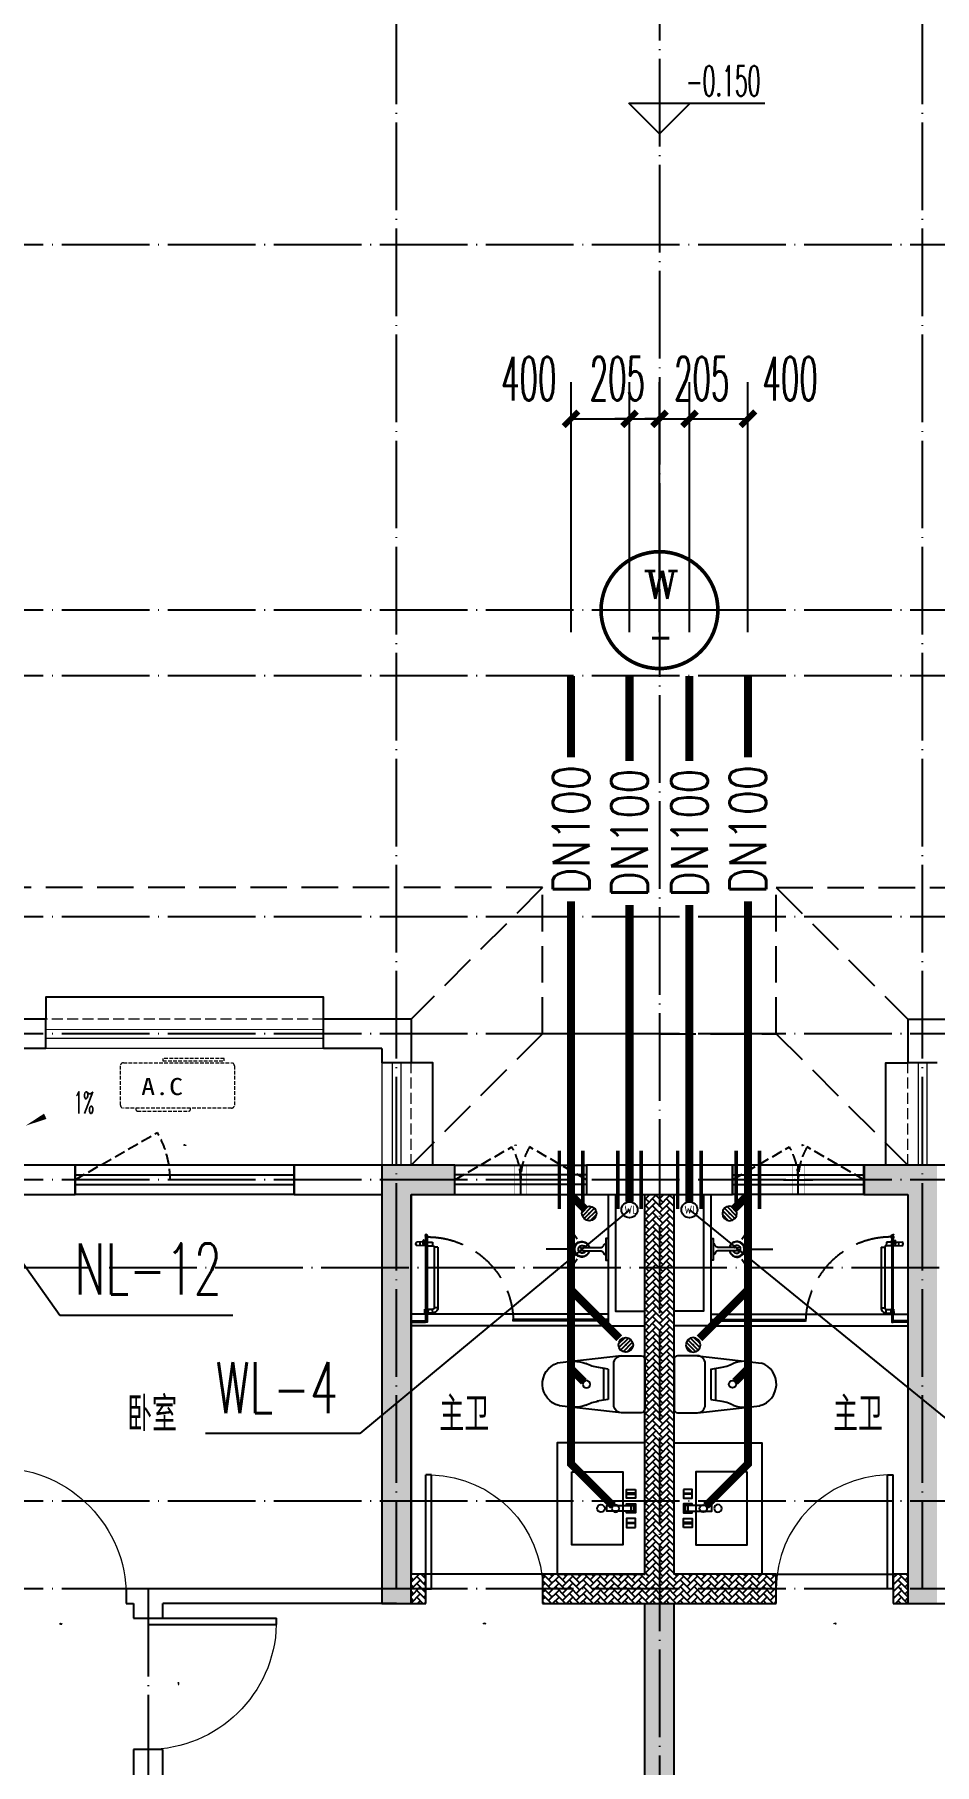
# Model space of a CAD drawing. Extents: x 27938 to 1507990, y 110129 to 923079.
# Drawn here: x 848639 to 854799, y 677755 to 689597 of the extents above; entities that cross this region are included whole.
import ezdxf
from ezdxf.enums import TextEntityAlignment as Align

# ---------------------------------------------------------------- set-up
doc = ezdxf.new("R2010")
doc.units = 0
doc.header["$LTSCALE"] = 1000
doc.header["$MEASUREMENT"] = 0
doc.linetypes.add('DASH', pattern=[0.35, 0.25, -0.1])
doc.linetypes.add('DOTE', pattern=[2.42, 2, -0.2, 0.02, -0.2])
for name, color, linetype in [('COLUMN', 9, 'Continuous'), ('DIM_ELEV', 3, 'Continuous'), ('DIM_凝结', 150, 'Continuous'), ('DIM_污水', 2, 'Continuous'), ('DOTE', 1, 'Continuous'), ('EQUIP_污水', 7, 'Continuous'), ('IP-bath&kitchen-JOHNSON', 4, 'Continuous'), ('LVTRY', 6, 'Continuous'), ('P-bath&kitchen-JOHNSON', 4, 'Continuous'), ('PIPE-污水', 2, 'W'), ('PUB_HATCH', 8, 'Continuous'), ('PUB_TEXT', 4, 'Continuous'), ('TEXT_污水', 7, 'Continuous'), ('TWT_DIM', 3, 'Continuous'), ('VPIPE-中水', 122, 'Continuous'), ('VPIPE-污水', 2, 'W'), ('WALL', 9, 'Continuous'), ('WINDOW', 4, 'Continuous'), ('WINDOW_TEXT', 7, 'Continuous'), ('保温', 6, 'Continuous'), ('卫生间', 6, 'Continuous'), ('机电标识类', 1, 'Continuous'), ('看线', 251, 'Continuous')]:
    doc.layers.add(name, color=color, linetype=linetype)
for name, color, linetype, lineweight in [('平面-排水沟', 86, 'Continuous', 15), ('平面-栏杆', 135, 'Continuous', 15), ('平面-看线', 45, 'Continuous', 15), ('平面-空调室内机', 176, 'Continuous', 9), ('平面-空调预留孔', 173, 'Continuous', 15), ('空调', 76, 'Continuous', 13)]:
    doc.layers.add(name, color=color, linetype=linetype, lineweight=lineweight)
doc.styles.add('_TCH_DIM', font='SIMPLEX.shx', dxfattribs={"width": 0.7, "bigfont": 'GBCBIG.shx'})
doc.styles.add('_TCH_DIM_T3', font='SIMPLEX.shx', dxfattribs={"width": 0.494118, "bigfont": 'GBCBIG.shx'})
doc.styles.add('_TCH_WINDOW', font='SIMPLEX.shx', dxfattribs={"width": 0.7, "height": 3.5, "bigfont": 'GBCBIG.shx'})
doc.styles.add('_TWT_CIRCLE', font='COMPLEX', dxfattribs={"width": 1.1, "height": 3.5, "bigfont": 'HZTXT'})
doc.styles.add('_TWT_PIPEDN', font='SIMPLEX', dxfattribs={"width": 0.8, "height": 3.5, "bigfont": 'HZTXT'})
doc.styles.add('_TWT_SERIAL', font='SIMPLEX', dxfattribs={"width": 0.8, "height": 3.5, "bigfont": 'HZTXT'})
doc.styles.get("Standard").update_dxf_attribs({"font": 'gbenor.shx', "bigfont": 'gbcbig.shx'})
doc.styles.add('黑体', font='simhei.ttf')
doc.linetypes.add('W', pattern='A,3,-0.2,["W",Standard,S=0.25,R=0,X=-0.1,Y=-0.115],-0.2', length=3.4)
doc.dimstyles.new('_TWT_ARCH&&100', dxfattribs={"dimtxt": 297.5, "dimasz": 100, "dimexe": 250, "dimexo": 300, "dimgap": 126.25, "dimtad": 1, "dimdec": 0, "dimzin": 0, "dimdsep": 46, "dimtxsty": '_TCH_DIM_T3', "dimblk": 'ARCHTICK', "dimcen": 0.09, "dimclrt": 7, "dimazin": 2, "dimtfac": 1, "dimtdec": 0, "dimtix": 1, "dimtmove": 2, "dimatfit": 3, "dimfxl": 1, "dimtolj": 1, "dimtzin": 0, "dimarcsym": 0})
pattern_1 = [(45, (-445516.58, -596748.81), (0, 47.4157523), [100.584, -33.528]), (135, (-445492.87, -596725.102), (3e-15, 47.4157523), [100.584, -33.528])]

# ---------------------------------------------------------------- blocks, each defined once
blk = doc.blocks.new('A$C148B7D8E')
at = {"layer": '卫生间', "color": 159, "linetype": 'DASH', "true_color": 0x22346e}
for p, q in [((24300, 10000), (23400, 9100)), ((24300, 9000), (23400, 8100))]:
    blk.add_line(p, q, dxfattribs=at)
blk.add_lwpolyline([(25100, 9000), (24300, 9000), (24300, 10000), (17900, 10000), (17900, 10800), (16100, 10800), (16100, 11800)], dxfattribs=at)
blk = doc.blocks.new('rrrrrrrrrrrra')
at = {"color": 0}
for p, q in [((253, 484), (-87, 484)), ((-112, 459), (-112, 324)), ((278, 324), (278, 459)), ((-112, 324), (-64, -103)), ((-59, 271), (224, 271)), ((278, 324), (228, -116)), ((-21, 232), (-34, 154)), ((191, 200), (-26, 200)), ((186, 232), (-21, 232)), ((186, 232), (199, 154))]:
    blk.add_line(p, q, dxfattribs=at)
for centre, radius, start, end in [((-87, 459), 25, 90, 180), ((253, 459), 25, 0, 90), ((-59, 324), 53.3, 180, 270), ((224, 324), 53.3, 270, 0), ((-323, 210), 294, 333.5369, 351.4828), ((488, 210), 294, 188.5172, 206.4631), ((149, -3), 224, 158.5202, 180), ((16, -3), 224, 0, 21.4798), ((84, -64), 153, 195.0773, 340.1181)]:
    blk.add_arc(centre, radius, start, end, dxfattribs=at)
blk = doc.blocks.new('A$C1E0F638F')
at = {"color": 0}
for points in [[(500, 435), (500, 85), (0, 85), (0, 435)], [(270, 30), (230, 30), (230, 195), (270, 195)], [(120, 0), (180, 0), (180, 60), (120, 60)], [(147, 55), (153, 55), (153, 5), (147, 5)], [(230, 30), (270, 30), (270, 10), (230, 10)], [(380, 0), (320, 0), (320, 60), (380, 60)], [(353, 55), (347, 55), (347, 5), (353, 5)]]:
    blk.add_lwpolyline(points, close=True, dxfattribs=at)
blk.add_lwpolyline([(270, 60), (280, 60), (280, 0), (220, 0), (220, 60), (230, 60)], dxfattribs=at)
blk.add_circle((250, 236), 26, dxfattribs=at)
blk = doc.blocks.new('$lvtry$00000171')
at = {"color": 0}
for p, q in [((-74, 11), (-11, 74)), ((-70, -27), (27, 70)), ((-53, -53), (53, 53)), ((-27, -70), (70, 27)), ((11, -74), (74, -11))]:
    blk.add_line(p, q, dxfattribs=at)
blk.add_circle((0, 0), 75, dxfattribs=at)
blk.add_point((0, 0), dxfattribs=at)
blk = doc.blocks.new('135')
blk.add_hatch(color=0).paths.add_polyline_path([(5, 2), (4, -1), (-5, 2), (-4, 5)])
at = {"color": 0}
for p, q in [((-6, 19), (-3, 19)), ((-3, 19), (-6, 19)), ((-6, 3), (5, -2)), ((-6, 3), (-5, 3)), ((-5, 11), (-5, 31)), ((5, 11), (-5, 11)), ((5, 10), (-5, 10)), ((-5, 3), (-4, 6)), ((-4, 6), (5, 2)), ((0, 0), (0, 39)), ((6, 19), (3, 19)), ((3, 19), (6, 19)), ((4, -1), (5, 2)), ((5, 11), (5, 32)), ((4, -1), (6, -2))]:
    blk.add_line(p, q, dxfattribs=at)
for centre, radius, start, end in [((6, 16), 13.5, 151.0147, 204.8403), ((13, 4), 20.5, 163.0924, 182.0012), ((-6, 4), 1, 184.2275, 248.4661), ((-5, 22), 0.5, 335.7643, 151.0147), ((4, 18), 9.42, 155.7643, 171.9773), ((9, 15), 14.6, 166.278, 198.0953), ((14, 4), 19.5, 163.7443, 182.5269), ((-5, 3), 0.5, 181.9385, 247.2597), ((5, 22), 0.5, 29.8425, 204.574), ((-6, 17), 11.7, 10.475, 24.574), ((-6, 15), 12.4, 338.6449, 16.0476), ((29, 7), 24, 172.9439, 199.2318), ((-6, 16), 13.4, 334.9111, 29.8425), ((26, 6), 20.6, 169.1454, 199.9526), ((6, -1), 1.17, 247.4597, 19.9526), ((6, -1), 0.5, 247.4597, 19.2318)]:
    blk.add_arc(centre, radius, start, end, dxfattribs=at)
blk.add_open_spline([(-5, 31), (-4, 31), (-2, 33), (1, 29), (3, 31), (5, 32)], degree=3, knots=[0, 0, 0, 0, 3.066329, 6.218313, 11.124135, 11.124135, 11.124135, 11.124135], dxfattribs=at)
blk = doc.blocks.new('SDFAWERAWER')
at = {"layer": 'LVTRY', "color": 0}
for p, q in [((593941, -1242210), (593784, -1242595)), ((593965, -1242220), (593807, -1242604)), ((593941, -1242210), (593965, -1242220)), ((593988, -1242191), (593978, -1242214)), ((594007, -1242226), (593978, -1242214)), ((594017, -1242203), (593988, -1242191)), ((594016, -1242220), (594027, -1242193)), ((594016, -1242220), (594022, -1242223)), ((594026, -1242204), (594018, -1242222)), ((594018, -1242222), (594021, -1242220)), ((594025, -1242211), (594021, -1242220)), ((594023, -1242221), (594022, -1242223)), ((594022, -1242223), (594024, -1242222)), ((594023, -1242211), (594030, -1242194)), ((594024, -1242221), (594024, -1242222)), ((594025, -1242211), (594031, -1242197)), ((594027, -1242193), (594033, -1242195)), ((594028, -1242234), (594078, -1242255)), ((594030, -1242194), (594031, -1242197)), ((594032, -1242197), (594033, -1242195)), ((594033, -1242195), (594034, -1242197)), ((594034, -1242198), (594034, -1242197)), ((594047, -1242201), (594036, -1242229)), ((594036, -1242229), (594039, -1242230)), ((594037, -1242211), (594088, -1242232)), ((594039, -1242230), (594045, -1242214)), ((594039, -1242230), (594042, -1242228)), ((594042, -1242228), (594051, -1242205)), ((594050, -1242202), (594043, -1242218)), ((594047, -1242201), (594050, -1242202)), ((594050, -1242202), (594051, -1242205)), ((594057, -1242246), (594067, -1242223)), ((593784, -1242595), (593807, -1242604)), ((593803, -1242641), (593813, -1242618)), ((593813, -1242618), (593842, -1242630)), ((593845, -1242629), (593834, -1242656)), ((593845, -1242629), (593842, -1242630)), ((593848, -1242630), (593845, -1242629)), ((593803, -1242641), (593833, -1242653)), ((593842, -1242630), (593833, -1242653)), ((593834, -1242656), (593833, -1242653)), ((593836, -1242657), (593834, -1242656)), ((593848, -1242630), (593836, -1242657)), ((593847, -1242662), (593858, -1242634)), ((593847, -1242662), (593850, -1242663)), ((593850, -1242663), (593861, -1242635)), ((593852, -1242662), (593862, -1242637)), ((593858, -1242634), (593861, -1242635)), ((593861, -1242635), (593862, -1242637))]:
    blk.add_line(p, q, dxfattribs=at)
blk.add_lwpolyline([(593823, -1242717), (594046, -1242174), (594037, -1242170), (593814, -1242713)], close=True, dxfattribs=at)
blk.add_arc((594075, -1242240), 15.3, 281.7932, 33.7019, dxfattribs=at)
for centre, major_axis, start_param, end_param in [((593974, -1242224), (3.93, 9.6), 0, 1.570796), ((593817, -1242608), (13.5, 33.1), 1.570796, 3.141593), ((593817, -1242608), (3.93, 9.6), 1.570796, 3.141593)]:
    blk.add_ellipse(centre, major_axis=major_axis, ratio=1, start_param=start_param, end_param=end_param, dxfattribs=at)
at = {"layer": 'P-bath&kitchen-JOHNSON', "color": 0, "linetype": 'DASH'}
blk.add_arc((593810, -1242714), 586, 67.5369, 157.1325, dxfattribs=at)
at = {"layer": 'LVTRY', "color": 8, "xscale": -1, "rotation": 157.7329157530927}
blk.add_blockref('135', (594045, -1242162), dxfattribs=at)
blk = doc.blocks.new('A$C5DCB2F21')
at = {"layer": 'IP-bath&kitchen-JOHNSON', "color": 0}
for p, q in [((-68, -213), (-158, -275)), ((68, -213), (158, -275)), ((0, -261), (0, -425))]:
    blk.add_line(p, q, dxfattribs=at)
for centre, major_axis, ratio, start_param, end_param in [((0, -179), (-51, 0), 0.990052, -1.36297, 4.504563), ((0, -178), (-26.8, 0), 0.994812, -1.167677, 4.309269)]:
    blk.add_ellipse(centre, major_axis=major_axis, ratio=ratio, start_param=start_param, end_param=end_param, dxfattribs=at)
at = {"layer": 'LVTRY', "color": 0}
for p, q in [((74, 0), (-74, 0)), ((-10, -174), (-10, -49)), ((11, -174), (11, -49))]:
    blk.add_line(p, q, dxfattribs=at)
blk.add_lwpolyline([(74, 0), (74, -16), (-74, -16), (-74, 0)], dxfattribs=at)
for points in [[(-26, -31, -0.364142), (-38, -16, -0.020495)], [(-10, -49, 0.214893), (-26, -31, 7.649644)], [(11, -49, -0.21439), (26, -31, -7.649644)], [(26, -31, 0.364142), (38, -16, 0.020495)]]:
    blk.add_lwpolyline(points, format="xyb", dxfattribs=at)
blk.add_arc((0, -174), 10.5, 180, 0, dxfattribs=at)
for centre, major_axis, ratio, start_param, end_param in [((0, -181), (53.6, 0), 0.987577, 1.76809, 7.656688), ((-12, -165), (0, 1.43), 0.85, -1.570796, 4.712389), ((-12, -189), (0, 1.43), 0.85, 4.712389, 10.995574), ((12, -165), (0, 1.43), 0.85, 4.712389, 10.995574), ((12, -189), (0, 1.43), 0.85, 4.712389, 10.995574)]:
    blk.add_ellipse(centre, major_axis=major_axis, ratio=ratio, start_param=start_param, end_param=end_param, dxfattribs=at)
blk = doc.blocks.new('GDGDRGDGRD')
at = {"layer": 'IP-bath&kitchen-JOHNSON', "color": 0}
for p, q in [((490533, 524228), (491883, 524228)), ((490533, 524193), (491183, 524193)), ((490533, 524183), (491183, 524183)), ((490533, 524148), (491883, 524148)), ((491183, 524183), (491183, 524193)), ((491883, 524183), (491783, 524183)), ((491783, 524173), (491783, 524183)), ((491883, 524173), (491783, 524173))]:
    blk.add_line(p, q, dxfattribs=at)
for points in [[(490533, 525048), (490533, 524148), (490283, 524148)], [(490483, 525048), (490483, 524248), (490283, 524248)]]:
    blk.add_lwpolyline(points, dxfattribs=at)
at = {"layer": 'LVTRY', "color": 0}
blk.add_lwpolyline([(490883, 522448), (490283, 522448), (490283, 523348), (490883, 523348)], close=True, dxfattribs=at)
at = {"layer": 'IP-bath&kitchen-JOHNSON', "color": 8}
for name, p, rotation in [('A$C5DCB2F21', (490533, 524673), 90.008488524447), ('SDFAWERAWER', (-528536, 1449334), 22.25976934310711)]:
    blk.add_blockref(name, p, dxfattribs=dict(at, rotation=rotation))
at = {"layer": 'LVTRY', "color": 8, "xscale": -0.6666666667107826, "yscale": 0.6666666667107826}
for p in [(490663, 524918), (490413, 524018)]:
    blk.add_blockref('$lvtry$00000171', p, dxfattribs=at)
at = {"layer": 'LVTRY', "color": 8, "extrusion": (0, 0, -1), "xscale": -1, "zscale": -1, "rotation": 270}
blk.add_blockref('rrrrrrrrrrrra', (-490766, 523666), dxfattribs=at)
at = {"layer": 'LVTRY', "color": 8, "xscale": -1, "rotation": 270}
blk.add_blockref('A$C1E0F638F', (490347, 522649), dxfattribs=at)
blk = doc.blocks.new('GFDGFSDFGD')
at = {"layer": 'PUB_HATCH'}
for points in [[(444216, 373024), (443717, 373024), (443717, 370024), (443917, 370024), (443917, 372824), (444216, 372824)], [(447017, 373024), (447017, 372824), (447317, 372824), (447317, 370024), (447517, 370024), (447517, 373024)]]:
    blk.add_hatch(color=256, dxfattribs=at).paths.add_polyline_path(points)
at = {"layer": 'COLUMN', "color": 6}
for p, q in [((444216, 373024), (443717, 373024)), ((443717, 373024), (443717, 370024)), ((444216, 372824), (444216, 373024)), ((447017, 373024), (447017, 372824)), ((447517, 373024), (447017, 373024)), ((443917, 370024), (443917, 372824)), ((443917, 372824), (444216, 372824)), ((447017, 372824), (447317, 372824)), ((447317, 372824), (447317, 370024)), ((443717, 370024), (443917, 370024)), ((447317, 370024), (447517, 370024))]:
    blk.add_line(p, q, dxfattribs=at)
blk = doc.blocks.new('GDFGDGRD')
at = {"layer": '保温', "linetype": 'ByBlock', "ltscale": 10}
h = blk.add_hatch(dxfattribs=at)
h.set_pattern_fill('AR-HBONE', color=251, scale=55)
h.set_pattern_definition([(45, (0, 0), (0, 47.4157523), [100.584, -33.528]), (135, (23.708, 23.708), (3e-15, 47.4157523), [100.584, -33.528])])
h.paths.add_polyline_path([(443916, 370024), (443916, 370224), (444016, 370224), (444016, 370024)])
blk = doc.blocks.new('dongkong')
blk.add_wipeout([(-603756, 210771), (-603756, 210571), (-603836, 210571), (-603836, 210771)])
at = {"layer": '机电标识类', "color": 250, "linetype": 'DASH', "ltscale": 400}
for p, q in [((-603796, 210771), (-603796, 210571)), ((-603896, 210671), (-603696, 210671))]:
    blk.add_line(p, q, dxfattribs=at)
at = {"layer": '空调', "color": 6, "linetype": 'DASH', "const_width": 2}
blk.add_lwpolyline([(-603756, 210771), (-603756, 210571), (-603836, 210571), (-603836, 210771)], close=True, dxfattribs=at)
blk = doc.blocks.new('A$C718F517F')
at = {"layer": '保温', "linetype": 'ByBlock', "ltscale": 10}
h = blk.add_hatch(dxfattribs=at)
h.set_pattern_fill('AR-HBONE', color=251, scale=55)
h.set_pattern_definition(pattern_1)
edge = h.paths.add_edge_path()
edge.add_line((200, 5100), (200, 7700))
edge.add_line((200, 7700), (0, 7700))
edge.add_line((0, 7700), (0, 5100))
edge.add_line((0, 5100), (200, 5100))
h = blk.add_hatch(dxfattribs=at)
h.set_pattern_fill('AR-HBONE', color=251, scale=55)
h.set_pattern_definition(pattern_1)
edge = h.paths.add_edge_path()
edge.add_line((900, 4900), (900, 5100))
edge.add_line((900, 5100), (-700, 5100))
edge.add_line((-700, 5100), (-700, 4900))
edge.add_line((-700, 4900), (900, 4900))
at = {"layer": '保温', "linetype": 'Continuous', "ltscale": 10}
h = blk.add_hatch(dxfattribs=at)
h.set_pattern_fill('HEX', color=251, scale=10, angle=90, style=0)
h.set_pattern_definition([(90, (-503782.47, -516048.461), (-16.49778, 1e-15), [9.525, -19.05]), (210, (-503782.47, -516048.461), (8.24889, -14.2874966), [9.525, -19.05]), (150, (-503782.47, -516038.936), (-8.24889, -14.2874966), [9.525, -19.05])])
h.paths.add_polyline_path([(0, 0), (200, 0), (200, 4900), (0, 4900)])
at = {"layer": '保温', "color": 251, "linetype": 'ByBlock', "ltscale": 10}
for p, q in [((0, 7700), (200, 7700)), ((0, 4900), (200, 4900)), ((0, 0), (200, 0))]:
    blk.add_line(p, q, dxfattribs=at)
blk = doc.blocks.new('gsergvr')
at = {"layer": '平面-空调预留孔', "linetype": 'DASH', "ltscale": 0.1}
for p, q in [((34075, 17176), (34075, 17166)), ((34448, 17166), (34448, 17176)), ((34085, 17156), (34438, 17156))]:
    blk.add_line(p, q, dxfattribs=at)
blk.add_lwpolyline([(34729, 17176), (33989, 17176, -0.414214), (33969, 17196), (33969, 17466, -0.414214), (33989, 17486), (34729, 17486, -0.414214), (34749, 17466), (34749, 17196, -0.414214)], format="xyb", close=True, dxfattribs=at)
blk.add_lwpolyline([(34679, 17515), (34260, 17515), (34260, 17500), (34679, 17500)], close=True, dxfattribs=at)
for centre, start, end in [((34085, 17166), 180, 270), ((34438, 17166), 270, 0)]:
    blk.add_arc(centre, 10, start, end, dxfattribs=at)
at = {"layer": '平面-空调预留孔', "color": 251, "linetype": 'DASH', "ltscale": 0.1, "true_color": 0x636466, "style": '黑体', "width": 1.2}
blk.add_text('A.C', height=117, dxfattribs=at).set_placement((34111, 17265))
blk = doc.blocks.new('rtyryrtyeeretee')
at = {"layer": '平面-空调预留孔'}
blk.add_blockref('gsergvr', (635673, 326706), dxfattribs=at)
blk = doc.blocks.new('_ArchTick')
at = {"color": 0, "linetype": 'ByBlock', "const_width": 0.4}
blk.add_lwpolyline([(-0.5, -0.5), (0.5, 0.5)], dxfattribs=at)
blk = doc.blocks.new('*D640')
at = {"layer": 'Defpoints', "color": 0}
for p in [(853522, 686967), (853122, 685207), (853522, 685207)]:
    blk.add_point(p, dxfattribs=at)
at = {"layer": 'TWT_DIM', "color": 0, "lineweight": -2}
for p, q in [((853122, 685507), (853122, 687217)), ((853522, 685507), (853522, 687217)), ((853122, 686967), (853522, 686967))]:
    blk.add_line(p, q, dxfattribs=at)
at = {"layer": 'TWT_DIM', "color": 0, "lineweight": -2, "xscale": 100, "yscale": 100, "zscale": 100, "rotation": 180}
blk.add_blockref('_ArchTick', (853122, 686967), dxfattribs=at)
at = {"layer": 'TWT_DIM', "color": 0, "lineweight": -2, "xscale": 100, "yscale": 100, "zscale": 100}
blk.add_blockref('_ArchTick', (853522, 686967), dxfattribs=at)
at = {"layer": 'TWT_DIM', "color": 7, "insert": (853811, 687242), "char_height": 297.5, "attachment_point": 5, "style": '_TCH_DIM_T3'}
blk.add_mtext('\\A1;400', dxfattribs=at)
blk = doc.blocks.new('*D641')
at = {"layer": 'Defpoints', "color": 0}
for p in [(853122, 686967), (852917, 685207), (853122, 685207)]:
    blk.add_point(p, dxfattribs=at)
at = {"layer": 'TWT_DIM', "color": 0, "lineweight": -2}
for p, q in [((852917, 685507), (852917, 687217)), ((853122, 685507), (853122, 687217)), ((852917, 686967), (852817, 686967)), ((852917, 686967), (853122, 686967)), ((853122, 686967), (853222, 686967))]:
    blk.add_line(p, q, dxfattribs=at)
at = {"layer": 'TWT_DIM', "color": 0, "lineweight": -2, "xscale": 100, "yscale": 100, "zscale": 100}
blk.add_blockref('_ArchTick', (852917, 686967), dxfattribs=at)
at = {"layer": 'TWT_DIM', "color": 0, "lineweight": -2, "xscale": 100, "yscale": 100, "zscale": 100, "rotation": 180}
blk.add_blockref('_ArchTick', (853122, 686967), dxfattribs=at)
at = {"layer": 'TWT_DIM', "color": 7, "insert": (852628, 687242), "char_height": 297.5, "attachment_point": 5, "style": '_TCH_DIM_T3'}
blk.add_mtext('\\A1;205', dxfattribs=at)
blk = doc.blocks.new('*D677')
at = {"layer": 'Defpoints', "color": 0}
for p in [(852711, 686967), (852311, 685207), (852711, 685207)]:
    blk.add_point(p, dxfattribs=at)
at = {"layer": 'TWT_DIM', "color": 0, "lineweight": -2}
for p, q in [((852311, 685507), (852311, 687217)), ((852711, 685507), (852711, 687217)), ((852311, 686967), (852711, 686967))]:
    blk.add_line(p, q, dxfattribs=at)
at = {"layer": 'TWT_DIM', "color": 0, "lineweight": -2, "xscale": 100, "yscale": 100, "zscale": 100, "rotation": 180}
blk.add_blockref('_ArchTick', (852311, 686967), dxfattribs=at)
at = {"layer": 'TWT_DIM', "color": 0, "lineweight": -2, "xscale": 100, "yscale": 100, "zscale": 100}
blk.add_blockref('_ArchTick', (852711, 686967), dxfattribs=at)
at = {"layer": 'TWT_DIM', "color": 7, "insert": (852022, 687242), "char_height": 297.5, "attachment_point": 5, "style": '_TCH_DIM_T3'}
blk.add_mtext('\\A1;400', dxfattribs=at)
blk = doc.blocks.new('*D678')
at = {"layer": 'Defpoints', "color": 0}
for p in [(852917, 686967), (852711, 685207), (852917, 685207)]:
    blk.add_point(p, dxfattribs=at)
at = {"layer": 'TWT_DIM', "color": 0, "lineweight": -2}
for p, q in [((852711, 685507), (852711, 687217)), ((852917, 685507), (852917, 687217)), ((852711, 686967), (852611, 686967)), ((852711, 686967), (852917, 686967)), ((852917, 686967), (853017, 686967))]:
    blk.add_line(p, q, dxfattribs=at)
at = {"layer": 'TWT_DIM', "color": 0, "lineweight": -2, "xscale": 100, "yscale": 100, "zscale": 100}
blk.add_blockref('_ArchTick', (852711, 686967), dxfattribs=at)
at = {"layer": 'TWT_DIM', "color": 0, "lineweight": -2, "xscale": 100, "yscale": 100, "zscale": 100, "rotation": 180}
blk.add_blockref('_ArchTick', (852917, 686967), dxfattribs=at)
at = {"layer": 'TWT_DIM', "color": 7, "insert": (853206, 687242), "char_height": 297.5, "attachment_point": 5, "style": '_TCH_DIM_T3'}
blk.add_mtext('\\A1;205', dxfattribs=at)
blk = doc.blocks.new('$DorLib2D$00000001')
for p, q in [((0.45, 0.975), (0.5, 0.975)), ((0.45, 0), (0.45, 0.975)), ((0.5, 0), (0.5, 0.975)), ((0.5, 0), (0.45, 0))]:
    blk.add_line(p, q)
at = {"lineweight": 13}
blk.add_arc((0.475, 0), 0.975, 91.4693, 180, dxfattribs=at)
blk = doc.blocks.new('$WINLIB2D$00000001')
at = {"color": 0}
for points in [[(-0.5, 0.5), (-0.5, -0.5)], [(-0.5, 0.5), (0.5, 0.5)], [(0.5, -0.5), (0.5, 0.5)], [(0.5, 0.1667), (-0.5, 0.1667)], [(0.5, -0.1667), (-0.5, -0.1667)], [(-0.5, -0.5), (0.5, -0.5)]]:
    blk.add_lwpolyline(points, dxfattribs=at)
blk = doc.blocks.new('$TwtSys$00000147')
blk.add_circle((0, 0, 0), 25)

msp = doc.modelspace()

# ---------------------------------------------------------------- hatches: boundary and pattern name
at = {"layer": 'PIPE-污水'}
for points in [[(852311.5, 679812.2), (852292, 679792.7), (852284, 679800.8)], [(852311.5, 679812.2), (852284, 679812.2), (852284, 679800.8)], [(853521.7, 679812.2), (853541.1, 679792.7), (853549.2, 679800.8)], [(853521.7, 679812.2), (853549.2, 679812.2), (853549.2, 679800.8)]]:
    msp.add_hatch(color=256, dxfattribs=at).paths.add_polyline_path(points)

# ---------------------------------------------------------------- linework, layer by layer
at = {"const_width": 24}
for points in [[(852231.5, 681957.2), (852231.5, 681957.2), (852231.5, 681757.2)], [(852391.5, 681757.2), (852391.5, 681957.2), (852391.5, 681957.2)], [(852631.5, 681957.2), (852631.5, 681957.2), (852631.5, 681757.2)], [(852791.5, 681757.2), (852791.5, 681957.2), (852791.5, 681957.2)], [(853041.7, 681757.2), (853041.7, 681957.2), (853041.7, 681957.2)], [(853201.7, 681957.2), (853201.7, 681957.2), (853201.7, 681757.2)], [(853441.7, 681757.2), (853441.7, 681957.2), (853441.7, 681957.2)], [(853601.7, 681957.2), (853601.7, 681957.2), (853601.7, 681757.2)], [(852231.5, 681557.2), (852231.5, 681557.2), (852231.5, 681757.2)], [(852391.5, 681757.2), (852391.5, 681557.2), (852391.5, 681557.2)], [(852631.5, 681557.2), (852631.5, 681557.2), (852631.5, 681757.2)], [(852791.5, 681757.2), (852791.5, 681557.2), (852791.5, 681557.2)], [(853041.7, 681757.2), (853041.7, 681557.2), (853041.7, 681557.2)], [(853201.7, 681557.2), (853201.7, 681557.2), (853201.7, 681757.2)], [(853441.7, 681757.2), (853441.7, 681557.2), (853441.7, 681557.2)], [(853601.7, 681557.2), (853601.7, 681557.2), (853601.7, 681757.2)]]:
    msp.add_lwpolyline(points, dxfattribs=at)
at = {"layer": 'DIM_ELEV', "color": 8}
for p, q in [((852916.6, 688917.2), (852706.6, 689127.2)), ((852706.6, 689127.2), (853637.5, 689127.2)), ((852916.6, 688917.2), (853126.6, 689127.2))]:
    msp.add_line(p, q, dxfattribs=at)
at = {"layer": 'DIM_凝结'}
for p, q in [((847966.6, 682022.7), (848811.7, 680831.5)), ((848811.7, 680831.5), (849995.9, 680831.5))]:
    msp.add_line(p, q, dxfattribs=at)
at = {"layer": 'DIM_污水'}
for p, q in [((853316.6, 685657.2), (852516.6, 685657.2)), ((852711.5, 681552.2), (850865.1, 680019.6)), ((853121.7, 681552.2), (855036.4, 679991.9)), ((850865.1, 680019.6), (849809.9, 680019.6))]:
    msp.add_line(p, q, dxfattribs=at)
at = {"layer": 'DIM_污水', "const_width": 25}
msp.add_lwpolyline([(853316.6, 685657.2, 1), (852516.6, 685657.2, 1)], format="xyb", close=True, dxfattribs=at)
at = {"layer": 'DOTE', "color": 169, "linetype": 'DOTE', "ltscale": 0.3}
for p, q in [((851116.6, 678957.2), (851116.6, 690157.2)), ((852916.6, 690157.2), (852916.6, 666975.2)), ((854716.6, 678957.2), (854716.6, 690157.2)), ((879916.6, 688157.2), (825916.6, 688157.2)), ((879916.6, 685657.2), (825916.6, 685657.2)), ((879916.6, 685207.2), (825916.6, 685207.2)), ((879916.6, 683557.2), (825916.6, 683557.2)), ((879916.6, 682757.2), (825916.6, 682757.2)), ((825916.6, 681157.4), (879916.6, 681157.4)), ((879916.6, 679557.2), (825916.6, 679557.2)), ((879916.6, 678957.2), (825916.6, 678957.2)), ((849416.6, 678957.2), (849416.6, 666975.2))]:
    msp.add_line(p, q, dxfattribs=at)
at = {"layer": 'PIPE-污水', "ltscale": 0.5, "const_width": 55}
for points in [[(852311.5, 684649.1), (852311.5, 685207.2)], [(852711.5, 684625.1), (852711.5, 685207.2)], [(853121.7, 684625.1), (853121.7, 685207.2)], [(853521.7, 684649.1), (853521.7, 685207.2)], [(852311.5, 681652.2), (852311.5, 683663.3)], [(852711.5, 681607.2), (852711.5, 683639.4)], [(853121.7, 681607.2), (853121.7, 683639.4)], [(853521.7, 681652.2), (853521.7, 683663.3)], [(852402.1, 681561.6), (852311.5, 681652.2)], [(852311.5, 681002.2), (852311.5, 681652.2)], [(853431.1, 681561.6), (853521.7, 681652.2)], [(853521.7, 681002.2), (853521.7, 681652.2)], [(852641.8, 680671.8), (852311.5, 681002.2)], [(852311.5, 680462.3), (852311.5, 681002.2)], [(853191.3, 680671.8), (853521.7, 681002.2)], [(853521.7, 680462.3), (853521.7, 681002.2)], [(852398.9, 680374.8), (852311.5, 680462.3)], [(852311.5, 679812.2), (852311.5, 680462.3)], [(853434.3, 680374.8), (853521.7, 680462.3)], [(853521.7, 679812.2), (853521.7, 680462.3)], [(852598.8, 679524.8), (852311.5, 679812.2)], [(853234.4, 679524.8), (853521.7, 679812.2)]]:
    msp.add_lwpolyline(points, dxfattribs=at)
at = {"layer": 'VPIPE-中水', "color": 8, "linetype": 'Continuous'}
for centre in [(852711.4, 681552.2), (853121.7, 681552.2)]:
    msp.add_circle(centre, 55, dxfattribs=at)
at = {"layer": 'VPIPE-污水'}
for centre in [(852711.5, 681552.2), (853121.7, 681552.2)]:
    msp.add_circle(centre, 55, dxfattribs=at)
at = {"layer": 'WALL', "color": 8}
for p, q in [((848716.6, 682857.2), (848116.6, 682857.2)), ((848716.6, 682657.2), (848716.6, 682857.2)), ((851216.6, 682857.2), (850616.6, 682857.2)), ((850616.6, 682657.2), (850616.6, 682857.2)), ((851216.6, 682857.2), (851216.6, 682557.2)), ((854616.6, 682857.2), (854616.6, 682557.2)), ((854616.6, 682857.2), (855216.6, 682857.2)), ((848716.6, 682657.2), (848316.6, 682657.2)), ((851016.6, 682657.2), (850616.6, 682657.2)), ((851016.6, 682657.2), (851016.6, 682557.2)), ((851216.6, 682557.2), (851016.6, 682557.2)), ((854816.6, 682557.2), (854616.6, 682557.2)), ((848916.6, 681857.2), (848216.6, 681857.2)), ((848916.6, 681657.2), (848916.6, 681857.2)), ((851116.6, 681857.2), (850416.6, 681857.2)), ((850416.6, 681857.2), (850416.6, 681657.2)), ((851516.5, 681857.2), (851116.6, 681857.2)), ((851516.5, 681657.2), (851516.5, 681857.2)), ((852916.6, 681857.2), (852416.5, 681857.2)), ((852416.5, 681857.2), (852416.5, 681657.2)), ((853416.7, 681857.2), (852916.6, 681857.2)), ((853416.7, 681657.2), (853416.7, 681857.2)), ((854716.6, 681857.2), (854316.7, 681857.2)), ((854316.7, 681857.2), (854316.7, 681657.2)), ((855416.6, 681857.2), (854716.6, 681857.2)), ((848316.6, 681657.2), (848916.6, 681657.2)), ((850416.6, 681657.2), (851016.6, 681657.2)), ((851016.6, 681657.2), (851016.6, 678957.2)), ((851216.6, 681657.2), (851516.5, 681657.2)), ((851216.6, 681657.2), (851216.6, 679057.2)), ((852416.5, 681657.2), (852816.6, 681657.2)), ((852816.6, 679057.2), (852816.6, 681657.2)), ((853016.6, 679057.2), (853016.6, 681657.2)), ((853016.6, 681657.2), (853416.7, 681657.2)), ((854316.7, 681657.2), (854616.6, 681657.2)), ((854616.6, 681657.2), (854616.6, 679057.2)), ((851316.6, 679057.2), (851216.6, 679057.2)), ((851316.6, 678857.2), (851316.6, 679057.2)), ((852816.6, 679057.2), (852116.6, 679057.2)), ((852116.6, 679057.2), (852116.6, 678857.2)), ((853716.6, 679057.2), (853016.6, 679057.2)), ((853716.6, 678857.2), (853716.6, 679057.2)), ((854616.6, 679057.2), (854516.6, 679057.2)), ((854516.6, 679057.2), (854516.6, 678857.2)), ((849416.6, 678957.2), (849266.6, 678957.2)), ((849266.6, 678957.2), (849266.6, 678857.2)), ((851016.6, 678957.2), (849416.6, 678957.2)), ((849266.6, 678857.2), (849316.6, 678857.2)), ((849316.6, 678857.2), (849316.6, 678757.2)), ((851116.6, 678857.2), (849516.6, 678857.2)), ((849516.6, 678757.2), (849516.6, 678857.2)), ((851116.6, 678857.2), (851316.6, 678857.2)), ((852116.6, 678857.2), (852816.6, 678857.2)), ((852816.6, 673957.2), (852816.6, 678857.2)), ((853016.6, 673957.2), (853016.6, 678857.2)), ((853016.6, 678857.2), (853716.6, 678857.2)), ((854516.6, 678857.2), (854716.6, 678857.2)), ((854716.6, 678857.2), (856316.6, 678857.2)), ((849316.6, 678757.2), (849516.6, 678757.2)), ((849516.6, 677857.2), (849316.6, 677857.2)), ((849316.6, 677857.2), (849316.6, 674557.2)), ((849516.6, 674557.2), (849516.6, 677857.2))]:
    msp.add_line(p, q, dxfattribs=at)
at = {"layer": 'WINDOW', "color": 8}
for p, q in [((852116.6, 679057.2), (851316.6, 679057.2)), ((853716.6, 679057.2), (854516.6, 679057.2))]:
    msp.add_line(p, q, dxfattribs=at)
at = {"layer": 'WINDOW', "color": 8, "linetype": 'DASH', "ltscale": 0.3}
msp.add_lwpolyline([(848916.6, 681757.2), (849479.7, 682081.8, -0.1314846), (849566.6, 681757.2)], format="xyb", dxfattribs=at)
at = {"layer": '平面-排水沟', "color": 8}
msp.add_lwpolyline([(848862.7, 682264, 0, 0, 0), (848576.6, 682127.1, 0, 40, 0), (848712, 682191.9, 0, 0, 0)], format="xyseb", dxfattribs=at)
at = {"layer": '平面-栏杆', "color": 8}
for points in [[(848716.6, 682787.2), (850616.6, 682787.5)], [(848716.6, 682727.2), (850616.6, 682727.5)], [(851086.3, 682557.2), (851086.6, 681857.2)], [(851146.3, 682557.2), (851146.6, 681857.2)], [(854686.9, 682557.2), (854686.6, 681857.2)], [(854746.9, 682557.2), (854746.6, 681857.2)]]:
    msp.add_lwpolyline(points, dxfattribs=at)
at = {"layer": '平面-看线', "color": 8, "linetype": 'DASH', "ltscale": 0.3}
for p, q in [((851216.6, 681857.2), (851216.3, 682557.2)), ((854616.6, 681857.2), (854616.9, 682557.2))]:
    msp.add_line(p, q, dxfattribs=at)
msp.add_lwpolyline([(850616.6, 682857.2), (848716.6, 682857.2)], dxfattribs=at)
at = {"layer": '平面-看线', "color": 8}
for points in [[(850616.6, 682657.2), (848716.6, 682657.2)], [(851016.3, 682557.2), (851016.6, 681857.2)]]:
    msp.add_lwpolyline(points, dxfattribs=at)
at = {"layer": '看线', "color": 8, "ltscale": 0.5}
for points in [[(850616.6, 682857.2), (850616.6, 683007.2), (848716.6, 683007.2), (848716.6, 682857.2)], [(851366.3, 681857.2), (851366.3, 682557.2), (851216.3, 682557.2)], [(854466.9, 681857.2), (854466.9, 682557.2), (854616.9, 682557.2)]]:
    msp.add_lwpolyline(points, dxfattribs=at)

# ---------------------------------------------------------------- block references
at = {"color": 8}
for name, p in [('A$C148B7D8E', (827816.6, 673757.2)), ('GFDGFSDFGD', (407300, 308833.4)), ('rtyryrtyeeretee', (179584.7, 338366.1)), ('GDFGDGRD', (407300, 308833.4)), ('GDGDRGDGRD', (362734.1, 156608.7))]:
    msp.add_blockref(name, p, dxfattribs=at)
at = {"color": 8, "xscale": -1}
for name, p in [('A$C148B7D8E', (878016.6, 673757.2)), ('GDFGDGRD', (1298533.2, 308833.4)), ('GDGDRGDGRD', (1343098.9, 156608.7))]:
    msp.add_blockref(name, p, dxfattribs=at)
at = {"layer": 'EQUIP_污水', "yscale": -1, "rotation": 180}
for p in [(852416.6, 680357.2), (852416.6, 680357.2), (852416.6, 680357.2), (852616.5, 679507.2), (852616.5, 679507.2), (852616.5, 679507.2)]:
    msp.add_blockref('$TwtSys$00000147', p, dxfattribs=at)
at = {"layer": 'EQUIP_污水'}
for p in [(853416.6, 680357.2), (853416.6, 680357.2), (853416.6, 680357.2), (853216.7, 679507.2), (853216.7, 679507.2), (853216.7, 679507.2)]:
    msp.add_blockref('$TwtSys$00000147', p, dxfattribs=at)
at = {"layer": 'WINDOW', "color": 8}
ref = msp.add_blockref('$WINLIB2D$00000001', (849666.6, 681757.2), dxfattribs=dict(at, xscale=1500, yscale=200, zscale=1500, rotation=180.0000000030314))
ref.add_attrib('A', 'C1514b', (849661.3, 681992.5), dxfattribs={"layer": 'WINDOW_TEXT', "color": 8, "ltscale": 0.5, "height": 4.25, "rotation": 0, "style": '_TCH_WINDOW', "width": 0.494118})
ref = msp.add_blockref('$DorLib2D$00000001', (848816.6, 678907.2), dxfattribs=dict(at, xscale=900, yscale=-900, zscale=900, rotation=179.9999999967761))
ref.add_attrib('A', 'M0922', (848809.7, 678714.5), dxfattribs={"layer": 'WINDOW_TEXT', "color": 8, "ltscale": 0.5, "height": 5.95, "rotation": 360, "style": '_TCH_WINDOW', "width": 0.494118})
ref = msp.add_blockref('$DorLib2D$00000001', (851716.6, 678957.2), dxfattribs=dict(at, xscale=800, yscale=-800, zscale=800, rotation=179.9999999939821))
ref.add_attrib('A', 'M0822', (851709.7, 678716.7), dxfattribs={"layer": 'WINDOW_TEXT', "color": 8, "ltscale": 0.5, "height": 5.95, "rotation": 360, "style": '_TCH_WINDOW', "width": 0.494118})
ref = msp.add_blockref('$DorLib2D$00000001', (854116.6, 678957.2), dxfattribs=dict(at, xscale=800, yscale=800, zscale=800, rotation=6.01791841182132e-09))
ref.add_attrib('A', 'M0822', (854109.7, 678716.7), dxfattribs={"layer": 'WINDOW_TEXT', "color": 8, "ltscale": 0.5, "height": 5.95, "rotation": 0, "style": '_TCH_WINDOW', "width": 0.494118})
ref = msp.add_blockref('$DorLib2D$00000001', (849416.6, 678307.2), dxfattribs=dict(at, xscale=900, yscale=-900, zscale=900, rotation=89.99999999870155))
ref.add_attrib('A', 'M0922', (849627.5, 678300.3), dxfattribs={"layer": 'WINDOW_TEXT', "color": 8, "ltscale": 0.5, "height": 5.95, "rotation": 90, "style": '_TCH_WINDOW', "width": 0.494118})

# ---------------------------------------------------------------- texts
at = {"layer": 'DIM_ELEV', "color": 7, "style": '_TCH_DIM', "width": 0.494118}
msp.add_text('-0.150', height=208.25, dxfattribs=at).set_placement((853097.1, 689176.2))
at = {"layer": 'DIM_凝结', "color": 7, "style": '_TWT_SERIAL', "width": 0.64}
msp.add_text('NL-12', height=350, dxfattribs=at).set_placement((848912.5, 680971.5))
at = {"layer": 'DIM_污水', "color": 7, "style": '_TWT_CIRCLE'}
for s, height, width, p, p2 in [('W', 193.3, 1.1, (852805.2, 685733.5), (853050.2, 685733.5)), ('-', 207, 0.855556, (852840.7, 685375.9), (853007.7, 685375.9))]:
    msp.add_text(s, height=height, dxfattribs=dict(at, width=width)).set_placement(p, p2, align=Align.FIT)
at = {"layer": 'DIM_污水', "color": 7, "style": '_TWT_SERIAL', "width": 0.64}
msp.add_text('WL-4', height=350, dxfattribs=at).set_placement((849879.9, 680159.6))
at = {"layer": 'PUB_TEXT', "color": 8}
for s, height, p in [('WL', 56, (852676.4, 681524.2)), ('WL', 56, (853086.7, 681524.2)), ('卧室', 236.31, (849272.9, 680035)), ('主卫', 236.31, (851409.9, 680035)), ('主卫', 236.31, (854105.3, 680035))]:
    msp.add_text(s, height=height, dxfattribs=at).set_placement(p)
at = {"layer": 'TEXT_污水', "style": '_TWT_PIPEDN', "width": 0.8}
for p in [(852436.5, 683713.3), (852836.5, 683689.4), (853246.7, 683689.4), (853646.7, 683713.3)]:
    msp.add_text('DN100', height=250, rotation=90, dxfattribs=at).set_placement(p)
at = {"layer": '平面-排水沟', "color": 7, "style": '_TCH_DIM', "width": 0.494118}
msp.add_text('1%', height=148.75, dxfattribs=at).set_placement((848907.9, 682211.2))

# ---------------------------------------------------------------- dimensions: what is measured, and where the dimension line sits
at = {"layer": 'TWT_DIM'}
for base, p1, p2, picture, middle in [((852711.5, 686966.6), (852311.5, 685207.2), (852711.5, 685207.2), '*D677', (852022.5, 687241.6)), ((853121.7, 686966.6), (852916.6, 685207.2), (853121.7, 685207.2), '*D641', (852627.6, 687241.6)), ((852916.6, 686966.6), (852711.5, 685207.2), (852916.6, 685207.2), '*D678', (853205.6, 687241.6)), ((853521.7, 686966.6), (853121.7, 685207.2), (853521.7, 685207.2), '*D640', (853810.7, 687241.6))]:
    dim = msp.add_linear_dim(base=base, p1=p1, p2=p2, angle=0, dimstyle='_TWT_ARCH&&100', dxfattribs=at)
    dim.commit()
    dim.dimension.update_dxf_attribs({"geometry": picture, "text_midpoint": middle, "dimtype": 129})

# ---------------------------------------------------------------- next in the draw order: block references
at = {"layer": '平面-空调室内机', "color": 8, "ltscale": 0.3, "rotation": 180}
msp.add_blockref('dongkong', (248170.5, 892428.1), dxfattribs=at)
at = {"layer": '平面-空调室内机', "color": 8, "ltscale": 0.3, "xscale": -1, "rotation": 180}
msp.add_blockref('dongkong', (1457662.6, 892428.1), dxfattribs=at)

# ---------------------------------------------------------------- next in the draw order: linework, layer by layer
at = {"layer": 'DOTE', "color": 169, "linetype": 'DOTE', "ltscale": 0.3}
msp.add_line((879916.6, 681757.2), (825916.6, 681757.2), dxfattribs=at)
at = {"layer": 'WINDOW', "color": 8, "linetype": 'DASH', "ltscale": 0.3}
for points in [[(851516.5, 681757.2), (851906.2, 681982.1, -0.1316053), (851966.5, 681757.2)], [(852416.5, 681757.2), (852026.7, 681982.1, 0.1316053), (851966.5, 681757.2)], [(853416.7, 681757.2), (853806.4, 681982.1, -0.1316053), (853866.7, 681757.2)], [(854316.7, 681757.2), (853926.9, 681982.1, 0.1316053), (853866.7, 681757.2)]]:
    msp.add_lwpolyline(points, format="xyb", dxfattribs=at)

# ---------------------------------------------------------------- next in the draw order: block references
at = {"color": 8}
msp.add_blockref('A$C718F517F', (852816.6, 673957.2), dxfattribs=at)
at = {"layer": 'WINDOW', "color": 8}
ref = msp.add_blockref('$WINLIB2D$00000001', (851966.5, 681757.2), dxfattribs=dict(at, xscale=-900, yscale=200, zscale=-900, rotation=180.000000003513))
ref.add_attrib('A', 'C0914', (851925.2, 681992.5), dxfattribs={"layer": 'WINDOW_TEXT', "color": 8, "ltscale": 0.5, "height": 4.25, "rotation": 0, "style": '_TCH_WINDOW', "width": 0.494118})
ref = msp.add_blockref('$WINLIB2D$00000001', (853866.7, 681757.2), dxfattribs=dict(at, xscale=-900, yscale=-200, zscale=-900, rotation=359.9999999964871))
ref.add_attrib('A', 'C0914', (853891.3, 681992.5), dxfattribs={"layer": 'WINDOW_TEXT', "color": 8, "ltscale": 0.5, "height": 4.25, "style": '_TCH_WINDOW', "width": 0.494118})

doc.saveas('drawing.dxf')
